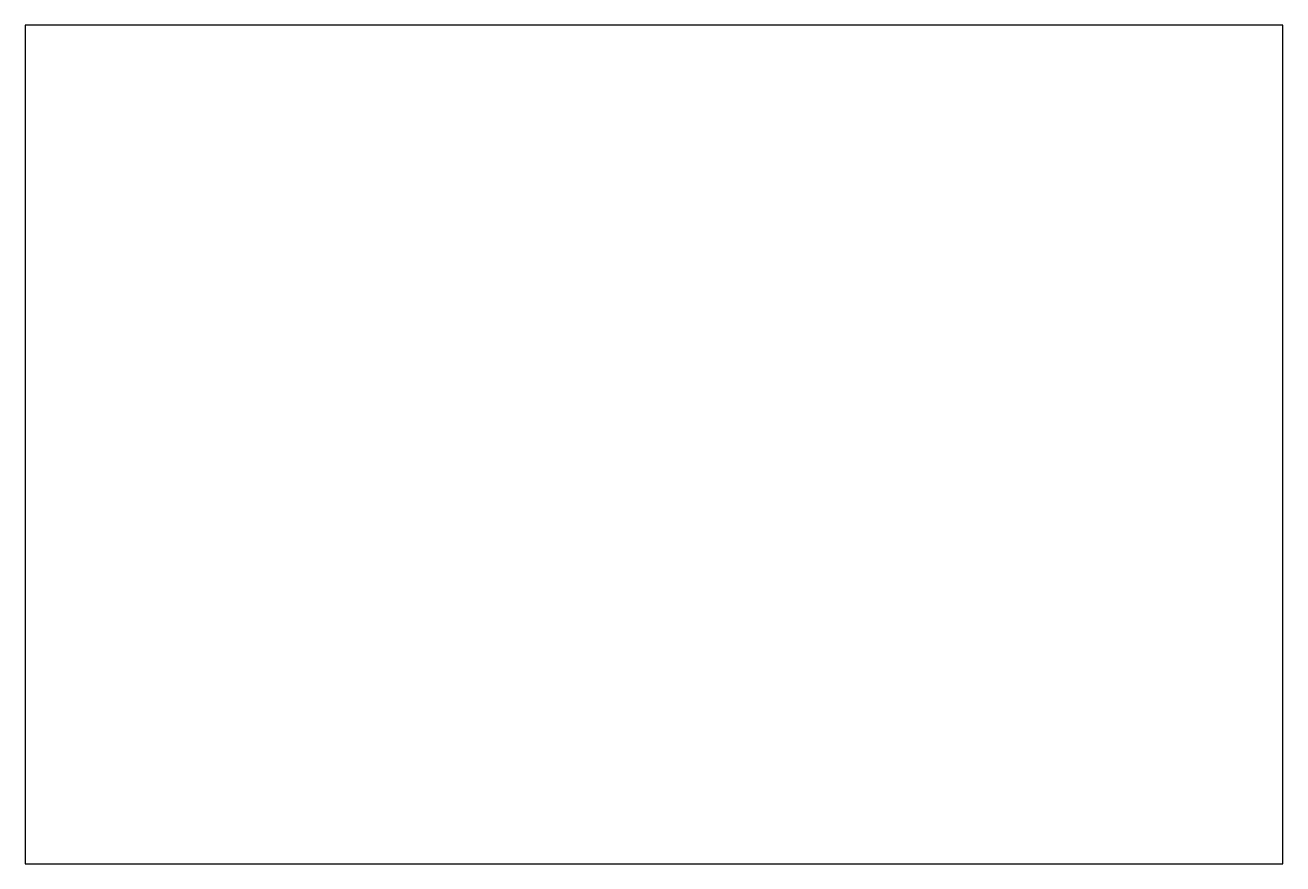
# Model space of a CAD drawing. Header units: millimetres. Extents: x -292.5 to -232.5, y 297.2 to 337.2.
import ezdxf

# ---------------------------------------------------------------- set-up
doc = ezdxf.new("R2010")
doc.units = ezdxf.units.MM

msp = doc.modelspace()

# ---------------------------------------------------------------- linework, layer by layer
msp.add_lwpolyline([(-292.538, 297.195), (-232.538, 297.195), (-232.538, 337.195), (-292.538, 337.195)], close=True)

doc.saveas('drawing.dxf')
